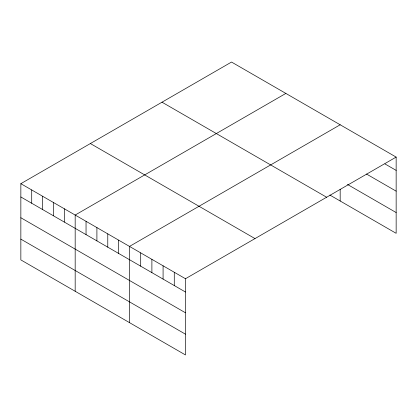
<?xml version="1.0" encoding="UTF-8"?>
<svg xmlns="http://www.w3.org/2000/svg" width="417" height="417" viewBox="0 0 417 417"><rect width="100%" height="100%" fill="white"/><g stroke="black" fill="none" stroke-linecap="round" stroke-linejoin="round"><path stroke-width="0.63" d="M20.85 183.683L185.471 278.728L185.471 354.95L20.85 259.906L20.85 183.683L231.529 62.05L396.15 157.094L396.15 233.317L329.857 195.041M285.853 93.418L75.175 215.047L75.175 291.269M340.178 124.782L129.499 246.416L129.499 322.633M185.471 278.728L396.15 157.094M384.954 163.923L396.15 170.386M366.486 174.025L396.15 191.153M347.455 184.434L396.15 212.55M162.005 102.191L326.626 197.236M90.374 143.547L254.995 238.592M20.85 196.975L185.471 292.02M20.85 217.742L185.471 312.786M20.85 239.139L185.471 334.184M340.178 189.318L340.178 200.999M174.28 272.265L174.28 285.556M163.083 265.801L163.083 279.093M151.892 259.343L151.892 272.629M140.696 252.879L140.696 266.171M118.636 240.14L118.636 253.432M107.774 233.869L107.774 247.161M96.906 227.593L96.906 240.885M86.043 221.323L86.043 234.615M64.312 208.776L64.312 222.068M53.444 202.506L53.444 215.797M42.581 196.23L42.581 209.522M31.713 189.959L31.713 203.251"/></g></svg>
